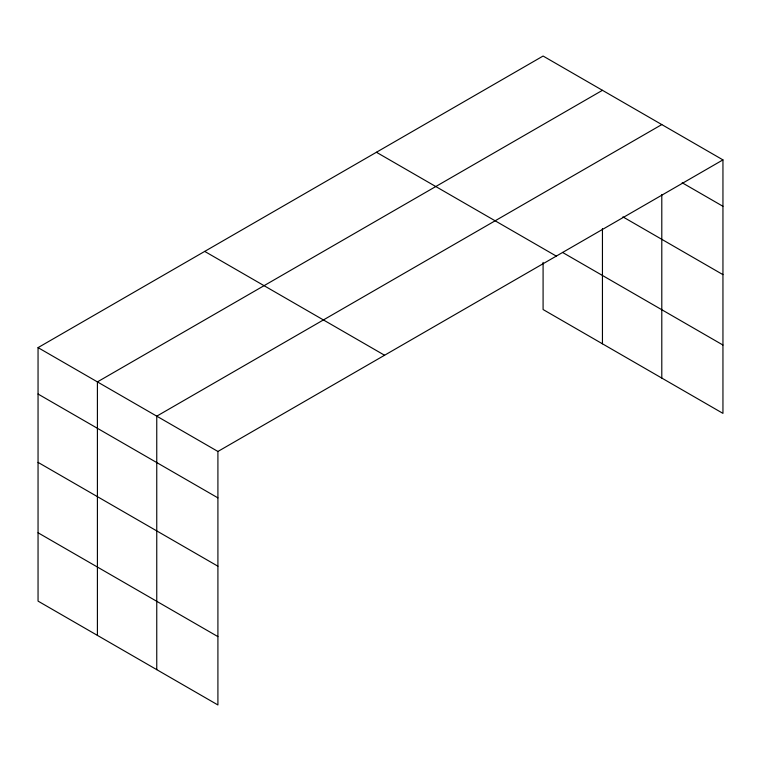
<?xml version="1.0" encoding="UTF-8"?>
<svg xmlns="http://www.w3.org/2000/svg" width="761" height="761" viewBox="0 0 761 761"><rect width="100%" height="100%" fill="white"/><g stroke="black" fill="none" stroke-linecap="round" stroke-linejoin="round"><path stroke-width="1.14" d="M722.95 159.886L543.088 56.038L38.05 347.625L38.05 601.114L217.912 704.962L217.912 451.463L722.95 159.886L722.95 413.375L543.088 309.537L543.088 262.402M661.794 194.559L661.794 378.074M602.446 90.312L97.408 381.889L97.408 635.378M661.794 124.576L156.756 416.162L156.756 669.651M682.179 182.764L722.95 206.298M622.907 216.875L722.95 274.635M562.531 252.424L722.95 345.037M376.429 152.267L556.291 256.105M204.709 251.406L384.571 355.244M38.05 347.625L217.912 451.463M38.05 394.036L217.912 497.875M38.05 462.374L217.912 566.213M38.05 532.776L217.912 636.624M602.446 228.528L602.446 343.801"/></g></svg>
